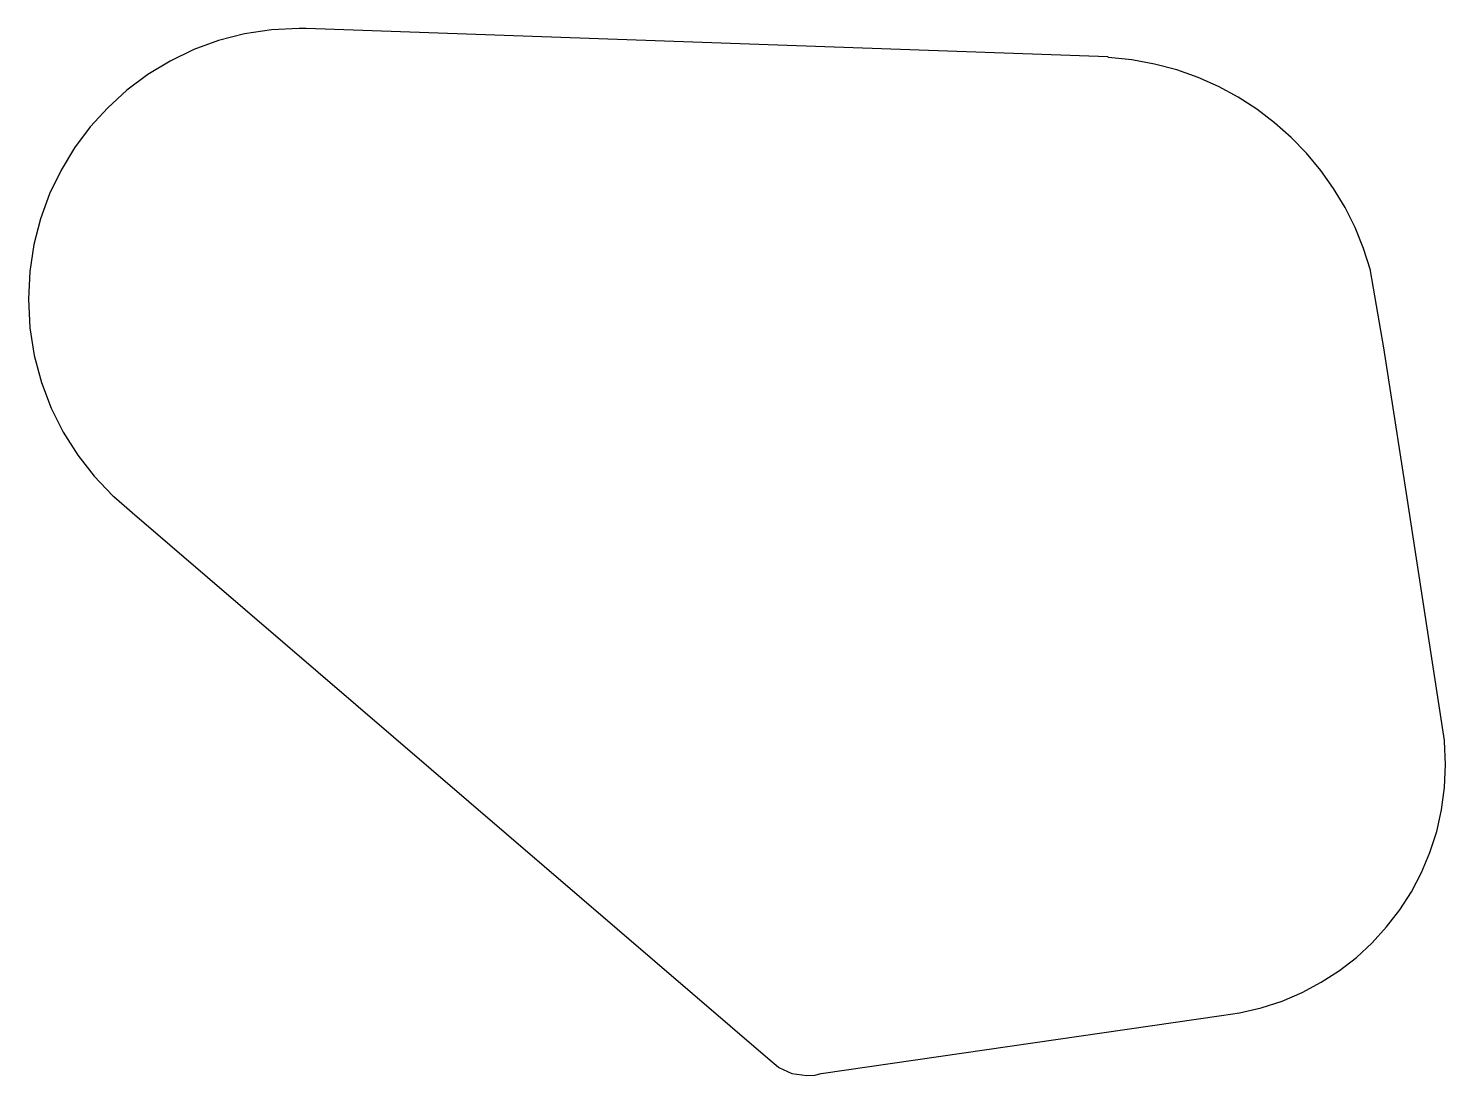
# Model space of a CAD drawing. Extents: x 0 to 148, y 0 to 109.
import ezdxf

# ---------------------------------------------------------------- set-up
doc = ezdxf.new("R2010")
doc.units = 0

msp = doc.modelspace()

# ---------------------------------------------------------------- linework, layer by layer
at = {"layer": 'Layer 1', "color": 4}
for p, q in [((19.962731, 108.011377), (17.368887, 107.062023)), ((22.668342, 108.707057), (19.962731, 108.011377)), ((25.47153, 109.134871), (22.668342, 108.707057)), ((28.358104, 109.28063), (25.47153, 109.134871)), ((29.067373, 109.26285), (28.358104, 109.28063)), ((29.070929, 109.27174), (29.067373, 109.26285)), ((112.659459, 106.303408), (29.070929, 109.27174)), ((17.368887, 107.062023), (14.901002, 105.873184)), ((14.901002, 105.873184), (12.573265, 104.459052)), ((112.736291, 106.241161), (112.659459, 106.303408)), ((115.165097, 105.995905), (112.736291, 106.241161)), ((117.533319, 105.562842), (115.165097, 105.995905)), ((119.833292, 104.949644), (117.533319, 105.562842)), ((122.057354, 104.163984), (119.833292, 104.949644)), ((12.573265, 104.459052), (10.399868, 102.833818)), ((124.197843, 103.213536), (122.057354, 104.163984)), ((10.399868, 102.833818), (8.395001, 101.011672)), ((126.247094, 102.105972), (124.197843, 103.213536)), ((128.197446, 100.848965), (126.247094, 102.105972)), ((8.395001, 101.011672), (6.572855, 99.006805)), ((130.041234, 99.450188), (128.197446, 100.848965)), ((6.572855, 99.006805), (4.94762, 96.833408)), ((131.770796, 97.917315), (130.041234, 99.450188)), ((133.378469, 96.258018), (131.770796, 97.917315)), ((4.94762, 96.833408), (3.533489, 94.505671)), ((134.85659, 94.47997), (133.378469, 96.258018)), ((3.533489, 94.505671), (2.34465, 92.037785)), ((136.197495, 92.590843), (134.85659, 94.47997)), ((2.34465, 92.037785), (1.395296, 89.443942)), ((137.393523, 90.598312), (136.197495, 92.590843)), ((138.437008, 88.510049), (137.393523, 90.598312)), ((1.395296, 89.443942), (0.699616, 86.738331)), ((139.32029, 86.333726), (138.437008, 88.510049)), ((0.699616, 86.738331), (0.271801, 83.935143)), ((140.035703, 84.077017), (139.32029, 86.333726)), ((0.271801, 83.935143), (0.126043, 81.048569)), ((140.043521, 84.070611), (140.035703, 84.077017)), ((140.051, 84.022235), (140.043521, 84.070611)), ((141.417295, 75.979603), (140.051, 84.022235)), ((0.126043, 81.048569), (0.282266, 78.063253)), ((0.282266, 78.063253), (0.740368, 75.168183)), ((143.866169, 60.333375), (141.417295, 75.979603)), ((0.740368, 75.168183), (1.484496, 72.37894)), ((1.484496, 72.37894), (2.498797, 69.711104)), ((2.498797, 69.711104), (3.76742, 67.180259)), ((3.76742, 67.180259), (5.274511, 64.801984)), ((5.274511, 64.801984), (7.00422, 62.591862)), ((7.00422, 62.591862), (8.940692, 60.565473)), ((8.940692, 60.565473), (8.937842, 60.558361)), ((8.937842, 60.558361), (9.040286, 60.470505)), ((9.040286, 60.470505), (10.951472, 58.830007)), ((147.252896, 38.219563), (143.866169, 60.333375)), ((10.951472, 58.830007), (77.222652, 1.947223)), ((147.752302, 35.043502), (147.252896, 38.219563)), ((147.758342, 35.006509), (147.752302, 35.043502)), ((147.873932, 32.541512), (147.755483, 35.002614)), ((147.755483, 35.002614), (147.755491, 35.002586)), ((147.755491, 35.002586), (147.758342, 35.006509)), ((147.767014, 30.152913), (147.873932, 32.541512)), ((147.452399, 27.824177), (147.767014, 30.152913)), ((146.939296, 25.564512), (147.452399, 27.824177)), ((146.236914, 23.383126), (146.939296, 25.564512)), ((145.354462, 21.289229), (146.236914, 23.383126)), ((144.30115, 19.292028), (145.354462, 21.289229)), ((143.086185, 17.400733), (144.30115, 19.292028)), ((141.718778, 15.62455), (143.086185, 17.400733)), ((140.208136, 13.97269), (141.718778, 15.62455)), ((138.56347, 12.45436), (140.208136, 13.97269)), ((136.793987, 11.07877), (138.56347, 12.45436)), ((134.908898, 9.855127), (136.793987, 11.07877)), ((132.917411, 8.792639), (134.908898, 9.855127)), ((128.652078, 7.187967), (130.828735, 7.900516)), ((130.828735, 7.900516), (132.917411, 8.792639)), ((82.782972, 0.345508), (124.495069, 6.388885)), ((124.495069, 6.388885), (126.396651, 6.664198)), ((126.396651, 6.664198), (128.652078, 7.187967)), ((77.222652, 1.947223), (78.333154, 0.993942)), ((78.333154, 0.993942), (78.348451, 0.98079)), ((78.348451, 0.98079), (78.36053, 0.977234)), ((78.36053, 0.977234), (79.72838, 0.350488)), ((79.72838, 0.350488), (81.269103, 0.12604)), ((81.269103, 0.12604), (82.121011, 0.192557)), ((82.121011, 0.192557), (82.782972, 0.345508))]:
    msp.add_line(p, q, dxfattribs=at)

doc.saveas('drawing.dxf')
